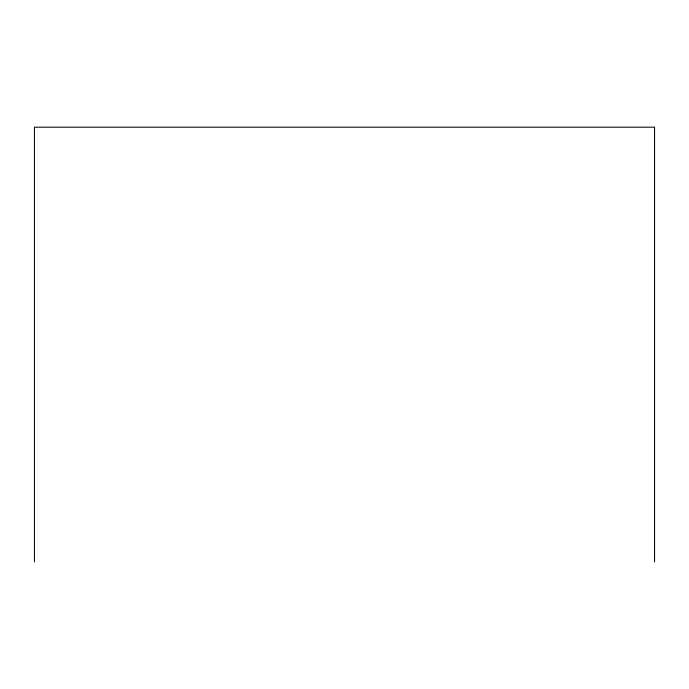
<?xml version="1.0" encoding="UTF-8"?>
<svg xmlns="http://www.w3.org/2000/svg" width="689" height="689" viewBox="0 0 689 689"><rect width="100%" height="100%" fill="white"/><g stroke="black" fill="none" stroke-linecap="round" stroke-linejoin="round"><path stroke-width="1.03" d="M654.55 561.811L654.55 127.189L34.45 127.189L34.45 561.811"/></g></svg>
